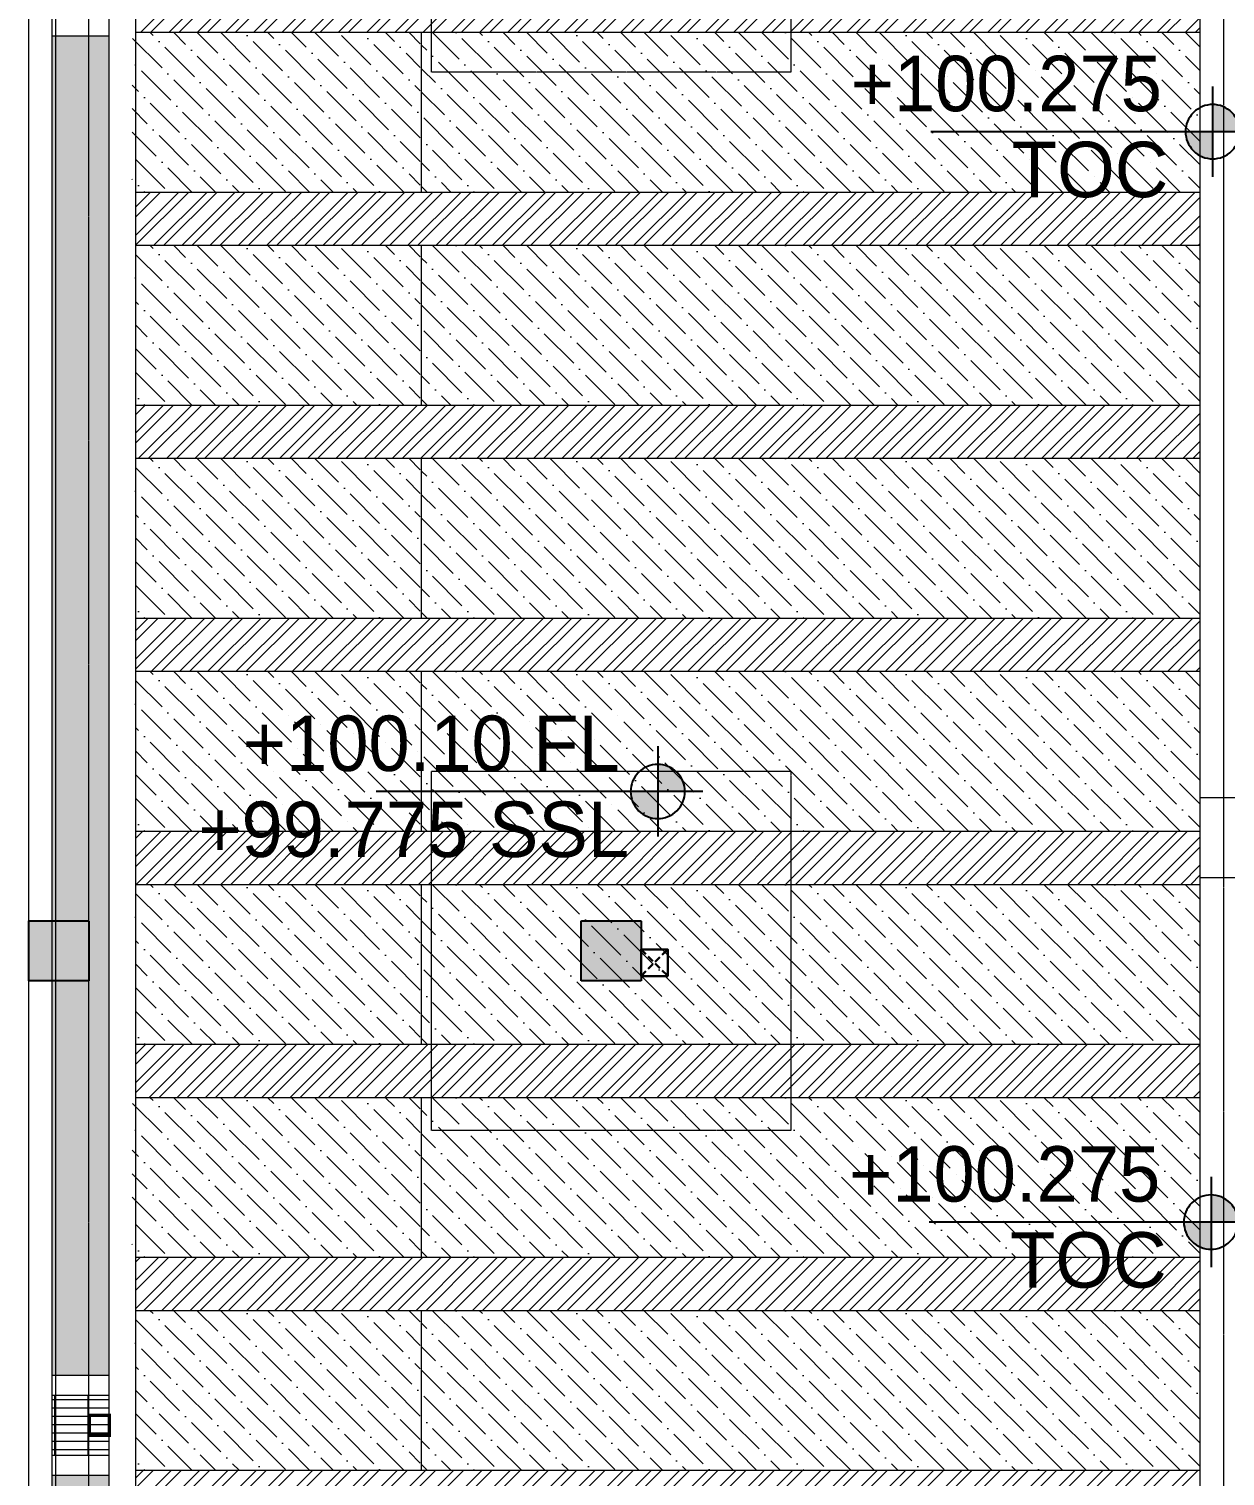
# Model space of a CAD drawing. Header units: millimetres. Extents: x 7964926 to 16080295, y -6277184 to -2986664.
# Drawn here: x 8052836 to 8061824, y -3119480 to -3108610 of the extents above; entities that cross this region are included whole.
import ezdxf

# ---------------------------------------------------------------- set-up
doc = ezdxf.new("R2010")
doc.units = ezdxf.units.MM
doc.header["$LTSCALE"] = 2000
doc.header["$MEASUREMENT"] = 0
for name, pattern in [('1', [0, 0, 0]), ('CONTINOUS', [0]), ('DASHED2', [0.375, 0.25, -0.125]), ('HIDDEN', [0.375, 0.25, -0.125])]:
    doc.linetypes.add(name, pattern=pattern)
for name, color, linetype in [('a-col', 8, 'DASHED2'), ('a-hat col', 252, 'Continuous'), ('L-FL', 7, 'Continuous')]:
    doc.layers.add(name, color=color, linetype=linetype)
for name, color, linetype, lineweight in [('L - paving', 9, 'Continuous', 5), ('L-CHAMBERS', 50, 'Continuous', 5), ('L-CORECUT', 4, 'Continuous', 5), ('L-ELE 1', 24, 'Continuous', 20), ('L-ELE 2', 30, 'Continuous', 15), ('L-ELE 4', 27, 'Continuous', 9), ('L-HATCH-1', 9, 'Continuous', 5), ('L-Paver 400x400', 250, '1', 13), ('L-SHRUBS', 96, 'Continuous', 18), ('PS-CUTOUT', 10, 'CONTINOUS', 30), ('STR-Capital', 8, 'Continuous', 15), ('STR-Column', 250, 'Continuous', 15), ('STR-Podium Beam', 8, 'Continuous', 15), ('STR-Podium Column', 250, 'Continuous', 15), ('STR-RCC Up Stand', 250, 'Continuous', 15)]:
    doc.layers.add(name, color=color, linetype=linetype, lineweight=lineweight)
doc.styles.add('Century Gothic', font='GOTHIC.TTF')
doc.styles.get("Standard").update_dxf_attribs({"font": 'romans.shx', "width": 0.75})
pattern_1 = [(135, (0.13, 14400), (-243.067956, 66.2912607), [312.5, -62.5, 0, -62.5])]
pattern_2 = [(135, (0.13, 16000), (-243.067956, 66.2912607), [312.5, -62.5, 0, -62.5])]
pattern_3 = [(135, (0.13, 22400), (-243.067956, 66.2912607), [312.5, -62.5, 0, -62.5])]
pattern_4 = [(135, (0.13, 24000), (-243.067956, 66.2912607), [312.5, -62.5, 0, -62.5])]
pattern_5 = [(45, (0, 0), (-106.0660172, 106.0660172), []), (45, (0, 75), (-106.0660172, 106.0660172), [])]

# ---------------------------------------------------------------- blocks, each defined once
blk = doc.blocks.new('basement - column')
at = {"layer": 'a-hat col'}
h = blk.add_hatch(color=256, dxfattribs=at)
h.dxf.hatch_style = 1
h.paths.add_polyline_path([(65200, -29249), (64750, -29249), (64750, -29699), (65200, -29699)])
h = blk.add_hatch(color=256, dxfattribs=at)
h.dxf.hatch_style = 1
h.paths.add_polyline_path([(69350, -29249), (68900, -29249), (68900, -29699), (69350, -29699)])
at = {"layer": 'a-col', "linetype": 'DASHED2', "ltscale": 0.001}
for points in [[(64750, -29249), (65200, -29249), (65200, -29699), (64750, -29699)], [(68900, -29249), (69350, -29249), (69350, -29699), (68900, -29699)]]:
    blk.add_lwpolyline(points, close=True, dxfattribs=at)
blk = doc.blocks.new('finish lvl')
h = blk.add_hatch(color=256)
edge = h.paths.add_edge_path()
edge.add_ellipse((0.0378, 0.003), major_axis=(-0.0305, 0.0305), ratio=1, start_angle=-45, end_angle=45)
edge.add_line((-0.0053, 0.003), (0.0378, 0.003))
edge.add_line((0.0378, 0.003), (0.0378, 0.0461))
edge = h.paths.add_edge_path()
edge.add_ellipse((0.0378, 0.003), major_axis=(-0.0305, 0.0305), ratio=1, start_angle=135, end_angle=225)
edge.add_line((0.0809, 0.003), (0.0378, 0.003))
edge.add_line((0.0378, 0.003), (0.0378, -0.0401))
for p, q in [((0.0378, 0.0748), (0.0378, -0.0688)), ((-0.034, 0.003), (0.4857, 0.003))]:
    blk.add_line(p, q)
blk.add_ellipse((0.0378, 0.003), major_axis=(-0.0305, 0.0305), ratio=1, start_param=1.570796326794534, end_param=7.85398163397412)
at = {"layer": 'L-FL'}
for tag, p in [('%%P0.00', (0.1256, 0.0357)), ('FIN.LVL.', (0.1075, -0.103))]:
    blk.add_attdef(tag, p, '', height=0.08, dxfattribs=at)

msp = doc.modelspace()

# ---------------------------------------------------------------- hatches: boundary and pattern name
at = {"layer": 'L - paving'}
h = msp.add_hatch(dxfattribs=at)
h.set_pattern_fill('ANSI36', color=37, scale=1000, angle=90)
h.set_pattern_definition(pattern_4)
h.paths.add_polyline_path([(8053611.4, -3108635), (8053611.4, -3109835), (8055776.3, -3109835), (8055776.3, -3108635)])
h = msp.add_hatch(dxfattribs=at)
h.set_pattern_fill('ANSI36', color=256, scale=1000, angle=90)
h.set_pattern_definition(pattern_4)
h.paths.add_polyline_path([(8061636.3, -3109835), (8061636.3, -3108635), (8055786.3, -3108635), (8055786.3, -3109835)])
h = msp.add_hatch(dxfattribs=at)
h.set_pattern_fill('ANSI36', color=37, scale=1000, angle=90)
h.set_pattern_definition(pattern_3)
h.paths.add_polyline_path([(8053636.3, -3110235), (8053636.3, -3111435), (8055776.3, -3111435), (8055776.3, -3110235)])
h = msp.add_hatch(dxfattribs=at)
h.set_pattern_fill('ANSI36', color=256, scale=1000, angle=90)
h.set_pattern_definition(pattern_3)
h.paths.add_polyline_path([(8061636.3, -3111435), (8061636.3, -3110235), (8055786.3, -3110235), (8055786.3, -3111435)])
h = msp.add_hatch(dxfattribs=at)
h.set_pattern_fill('ANSI36', color=37, scale=1000, angle=90)
h.set_pattern_definition([(135, (0.13, 20800), (-243.067956, 66.2912607), [312.5, -62.5, 0, -62.5])])
h.paths.add_polyline_path([(8053636.3, -3111835), (8053636.3, -3113035), (8055776.3, -3113035), (8055776.3, -3111835)])
h = msp.add_hatch(dxfattribs=at)
h.set_pattern_fill('ANSI36', color=256, scale=1000, angle=90)
h.set_pattern_definition([(135, (0.13, 20800), (-243.067956, 66.2912607), [312.5, -62.5, 0, -62.5])])
h.paths.add_polyline_path([(8061636.3, -3113035), (8061636.3, -3111835), (8055786.3, -3111835), (8055786.3, -3113035)])
h = msp.add_hatch(dxfattribs=at)
h.set_pattern_fill('ANSI36', color=37, scale=1000, angle=90)
h.set_pattern_definition([(135, (0.13, 19200), (-243.067956, 66.2912607), [312.5, -62.5, 0, -62.5])])
h.paths.add_polyline_path([(8053636.3, -3113435), (8053636.3, -3114635), (8055776.3, -3114635), (8055776.3, -3113435)])
h = msp.add_hatch(dxfattribs=at)
h.set_pattern_fill('ANSI36', color=256, scale=1000, angle=90)
h.set_pattern_definition([(135, (0.13, 19200), (-243.067956, 66.2912607), [312.5, -62.5, 0, -62.5])])
h.paths.add_polyline_path([(8061636.3, -3114635), (8061636.3, -3113435), (8055786.3, -3113435), (8055786.3, -3114635)])
h = msp.add_hatch(dxfattribs=at)
h.set_pattern_fill('ANSI36', color=37, scale=1000, angle=90)
h.set_pattern_definition([(135, (0.13, 17600), (-243.067956, 66.2912607), [312.5, -62.5, 0, -62.5])])
h.paths.add_polyline_path([(8053636.3, -3115036.7), (8053636.3, -3116236.7), (8055776.3, -3116235), (8055776.3, -3115035)])
h = msp.add_hatch(dxfattribs=at)
h.set_pattern_fill('ANSI36', color=256, scale=1000, angle=90)
h.set_pattern_definition([(135, (0.13, 17600), (-243.067956, 66.2912607), [312.5, -62.5, 0, -62.5])])
h.paths.add_polyline_path([(8061636.3, -3116235), (8061636.3, -3115035), (8055786.3, -3115035), (8055786.3, -3116235)])
h = msp.add_hatch(dxfattribs=at)
h.set_pattern_fill('ANSI36', color=37, scale=1000, angle=90)
h.set_pattern_definition(pattern_2)
h.paths.add_polyline_path([(8053611.4, -3116635), (8053611.4, -3117835), (8055776.3, -3117835), (8055776.3, -3116635)])
h = msp.add_hatch(dxfattribs=at)
h.set_pattern_fill('ANSI36', color=256, scale=1000, angle=90)
h.set_pattern_definition(pattern_2)
h.paths.add_polyline_path([(8061636.3, -3117835), (8061636.3, -3116635), (8055786.3, -3116635), (8055786.3, -3117835)])
h = msp.add_hatch(dxfattribs=at)
h.set_pattern_fill('ANSI36', color=37, scale=1000, angle=90)
h.set_pattern_definition(pattern_1)
h.paths.add_polyline_path([(8053636.3, -3118235), (8053636.3, -3119435), (8055776.3, -3119435), (8055776.3, -3118235)])
h = msp.add_hatch(dxfattribs=at)
h.set_pattern_fill('ANSI36', color=256, scale=1000, angle=90)
h.set_pattern_definition(pattern_1)
h.paths.add_polyline_path([(8061636.3, -3119435), (8061636.3, -3118235), (8055786.3, -3118235), (8055786.3, -3119435)])
at = {"layer": 'L-HATCH-1'}
h = msp.add_hatch(dxfattribs=at)
h.set_pattern_fill('STEEL', color=26, scale=1200)
h.set_pattern_definition(pattern_5)
h.paths.add_polyline_path([(8061636.3, -3108635), (8061636.3, -3108235), (8053659.3, -3108235), (8053659.3, -3108635)])
h = msp.add_hatch(dxfattribs=at)
h.set_pattern_fill('STEEL', color=26, scale=1200)
h.set_pattern_definition(pattern_5)
h.paths.add_polyline_path([(8061636.3, -3110235), (8061636.3, -3109835), (8053636.3, -3109835), (8053636.3, -3110235)])
h = msp.add_hatch(dxfattribs=at)
h.set_pattern_fill('STEEL', color=26, scale=1200)
h.set_pattern_definition(pattern_5)
h.paths.add_polyline_path([(8061636.3, -3111835), (8061636.3, -3111435), (8053636.3, -3111435), (8053636.3, -3111835)])
h = msp.add_hatch(dxfattribs=at)
h.set_pattern_fill('STEEL', color=26, scale=1200)
h.set_pattern_definition(pattern_5)
h.paths.add_polyline_path([(8061636.3, -3113435), (8061636.3, -3113035), (8053636.3, -3113035), (8053636.3, -3113435)])
h = msp.add_hatch(dxfattribs=at)
h.set_pattern_fill('STEEL', color=26, scale=1200)
h.set_pattern_definition(pattern_5)
h.paths.add_polyline_path([(8061636.3, -3115035), (8061636.3, -3114635), (8053636.3, -3114635), (8053636.3, -3115035)])
h = msp.add_hatch(dxfattribs=at)
h.set_pattern_fill('STEEL', color=26, scale=1200)
h.set_pattern_definition(pattern_5)
h.paths.add_polyline_path([(8061636.3, -3116635), (8061636.3, -3116235), (8053636.3, -3116235), (8053636.3, -3116635)])
h = msp.add_hatch(dxfattribs=at)
h.set_pattern_fill('STEEL', color=26, scale=1200)
h.set_pattern_definition(pattern_5)
h.paths.add_polyline_path([(8061636.3, -3118235), (8061636.3, -3117835), (8053636.3, -3117835), (8053636.3, -3118235)])
h = msp.add_hatch(dxfattribs=at)
h.set_pattern_fill('STEEL', color=26, scale=1200)
h.set_pattern_definition(pattern_5)
h.paths.add_polyline_path([(8061636.3, -3119835), (8061636.3, -3119435), (8053636.3, -3119435), (8053636.3, -3119835)])
at = {"layer": 'L-Paver 400x400', "true_color": 0x636466}
h = msp.add_hatch(dxfattribs=at)
h.set_pattern_fill('GRATE', color=251, scale=2000)
h.set_pattern_definition([(0, (-26969.14, 20781.725), (0, 62.5), []), (90, (-26969.14, 20781.72), (-250, 2e-14), [])])
h.paths.add_polyline_path([(8053011.1, -3119324.1), (8053436.3, -3119324.1), (8053436.3, -3118874.1), (8053011.1, -3118874.1)])
at = {"layer": 'L-SHRUBS'}
h = msp.add_hatch(dxfattribs=at)
h.set_pattern_fill('GRASS', color=256, scale=200)
h.set_pattern_definition([(90, (0.27, -2e-05), (-141.4213562, 141.4213562), [37.5, -245.3427126]), (45, (0.27, -2e-05), (-141.4213562, 141.4213562), [37.5, -162.5]), (135, (0.27, -2e-05), (-141.4213562, -141.4213562), [37.5, -162.5])])
h.paths.add_polyline_path([(8053011.2, -3092310), (8053435.2, -3092310), (8053435.2, -3092660), (8053011.2, -3092660), (8053011.2, -3097802.5), (8053436.3, -3097802.5), (8053436.3, -3092260), (8053011.2, -3092260)])
h.paths.add_polyline_path([(8053011.2, -3106310), (8053435.2, -3106310), (8053435.2, -3106660), (8053011.2, -3106660), (8053011.2, -3107913.4), (8053432.5, -3107913.4), (8053432.5, -3108663.4), (8053011.2, -3108663.4), (8053011.2, -3118724.1), (8053436.3, -3118724.1), (8053436.3, -3098552.5), (8053011.2, -3098552.5)])
h.paths.add_polyline_path([(8053011.2, -3120310), (8053435.2, -3120310), (8053435.2, -3120660), (8053011.2, -3120660), (8053011.2, -3129534.7), (8053436.3, -3129534.7), (8053436.3, -3119474.1), (8053011.2, -3119474.1)])
h.paths.add_polyline_path([(8053011.2, -3134310), (8053435.2, -3134310), (8053435.2, -3134660), (8053011.2, -3134660), (8053011.2, -3135115), (8053436.3, -3135115), (8053436.3, -3130284.7), (8053011.2, -3130284.7)])

# ---------------------------------------------------------------- linework, layer by layer
at = {"layer": 'L-CHAMBERS'}
for p, q in [((8053436.3, -3118874.1), (8053011.1, -3118874.1)), ((8053436.3, -3119324.1), (8053011.1, -3119324.1))]:
    msp.add_line(p, q, dxfattribs=at)
at = {"layer": 'L-CORECUT', "const_width": 25}
msp.add_lwpolyline([(8053290, -3119024.1), (8053440, -3119024.1), (8053440, -3119174.1), (8053290, -3119174.1)], close=True, dxfattribs=at)
at = {"layer": 'L-ELE 1'}
for p, q in [((8053636.3, -3092072.5), (8053636.3, -3135315)), ((8061636.3, -3137035), (8061636.3, -3092460)), ((8068686.3, -3114385), (8061636.3, -3114385)), ((8062236.3, -3114985), (8061636.3, -3114985))]:
    msp.add_line(p, q, dxfattribs=at)
at = {"layer": 'L-ELE 2'}
for p, q in [((8053011.1, -3135115), (8053011.1, -3086060)), ((8053436.3, -3092272.5), (8053436.3, -3135115)), ((8053432.5, -3108663.4), (8053007.3, -3108663.4)), ((8053436.3, -3118724.1), (8053011.1, -3118724.1)), ((8053436.3, -3119474.1), (8053011.1, -3119474.1))]:
    msp.add_line(p, q, dxfattribs=at)
at = {"layer": 'L-ELE 4'}
for p, q in [((8055786.3, -3109835), (8055786.3, -3108635)), ((8055786.3, -3111435), (8055786.3, -3110235)), ((8055786.3, -3113035), (8055786.3, -3111835)), ((8055786.3, -3114635), (8055786.3, -3113435)), ((8055786.3, -3116235), (8055786.3, -3115035)), ((8055786.3, -3117835), (8055786.3, -3116635)), ((8055786.3, -3119435), (8055786.3, -3118235))]:
    msp.add_line(p, q, dxfattribs=at)
for points in [[(8053636.3, -3108635), (8061636.3, -3108635)], [(8053636.3, -3109835), (8061636.3, -3109835)], [(8053636.3, -3110235), (8061636.3, -3110235)], [(8053636.3, -3111435), (8061636.3, -3111435)], [(8053636.3, -3111835), (8061636.3, -3111835)], [(8053636.3, -3113035), (8061636.3, -3113035)], [(8053636.3, -3113435), (8061636.3, -3113435)], [(8053636.3, -3114635), (8061636.3, -3114635)], [(8053636.3, -3115035), (8061636.3, -3115035)], [(8053636.3, -3116235), (8061636.3, -3116235)], [(8053636.3, -3116635), (8061636.3, -3116635)], [(8053636.3, -3117835), (8061636.3, -3117835)], [(8053636.3, -3118235), (8061636.3, -3118235)], [(8053636.3, -3119435), (8061636.3, -3119435)]]:
    msp.add_lwpolyline(points, dxfattribs=at)
at = {"layer": 'PS-CUTOUT', "color": 8, "linetype": 'HIDDEN', "ltscale": 0.1}
for p, q in [((8057436.1, -3115523.5), (8057636.1, -3115723.5)), ((8057436.1, -3115723.5), (8057636.1, -3115523.5)), ((8057436.1, -3115523.5), (8057636.1, -3115723.5)), ((8057436.1, -3115723.5), (8057636.1, -3115523.5))]:
    msp.add_line(p, q, dxfattribs=at)
at = {"layer": 'PS-CUTOUT', "linetype": 'Continuous'}
msp.add_lwpolyline([(8057436.1, -3115723.5), (8057636.1, -3115723.5), (8057636.1, -3115523.5), (8057436.1, -3115523.5)], close=True, dxfattribs=at)
msp.add_lwpolyline([(8057436.1, -3115723.5), (8057636.1, -3115723.5), (8057636.1, -3115523.5), (8057436.1, -3115523.5)], close=True, dxfattribs=at)
at = {"layer": 'STR-Capital', "linetype": 'HIDDEN', "ltscale": 0.005}
msp.add_line((8061811.1, -3087360), (8061811.1, -3132159.6), dxfattribs=at)
msp.add_line((8061811.1, -3087360), (8061811.1, -3132159.6), dxfattribs=at)
for points in [[(8055861.1, -3106235), (8058561.1, -3106235), (8058561.1, -3108935), (8055861.1, -3108935)], [(8055861.1, -3106235), (8058561.1, -3106235), (8058561.1, -3108935), (8055861.1, -3108935)], [(8055861.1, -3114185), (8058561.1, -3114185), (8058561.1, -3116885), (8055861.1, -3116885)], [(8055861.1, -3114185), (8058561.1, -3114185), (8058561.1, -3116885), (8055861.1, -3116885)]]:
    msp.add_lwpolyline(points, close=True, dxfattribs=at)
at = {"layer": 'STR-Podium Beam', "linetype": 'HIDDEN', "lineweight": 5, "ltscale": 0.005}
for p, q in [((8052836.1, -3115310), (8052836.1, -3107810)), ((8052836.1, -3115310), (8052836.1, -3107810)), ((8053286.1, -3115310), (8053286.1, -3107810)), ((8053286.1, -3115310), (8053286.1, -3107810)), ((8052836.1, -3123260), (8052836.1, -3115760)), ((8052836.1, -3123260), (8052836.1, -3115760)), ((8053286.1, -3123260), (8053286.1, -3115760)), ((8053286.1, -3123260), (8053286.1, -3115760))]:
    msp.add_line(p, q, dxfattribs=at)
at = {"layer": 'STR-Podium Column', "color": 8, "linetype": 'ByBlock', "ltscale": 0.005}
for points in [[(8053286.1, -3115310), (8052836.1, -3115310), (8052836.1, -3115760), (8053286.1, -3115760)], [(8053286.1, -3115310), (8052836.1, -3115310), (8052836.1, -3115760), (8053286.1, -3115760)], [(8056986.1, -3115310), (8057436.1, -3115310), (8057436.1, -3115760), (8056986.1, -3115760)], [(8056986.1, -3115310), (8057436.1, -3115310), (8057436.1, -3115760), (8056986.1, -3115760)]]:
    msp.add_lwpolyline(points, close=True, dxfattribs=at)
at = {"layer": 'STR-RCC Up Stand'}
msp.add_lwpolyline([(8052836.1, -3086360), (8053036.1, -3086360), (8053036.1, -3142785), (8052836.1, -3142785)], close=True, dxfattribs=at)
msp.add_lwpolyline([(8052836.1, -3086360), (8053036.1, -3086360), (8053036.1, -3142785), (8052836.1, -3142785)], close=True, dxfattribs=at)

# ---------------------------------------------------------------- block references
at = {"layer": 'L-FL', "ltscale": 0.5}
ref = msp.add_blockref('finish lvl', (8061909.1, -3109395.8), dxfattribs=dict(at, xscale=-4725.606725105102, yscale=4725.606725105103, zscale=4725.606725105103, rotation=0.0002105370784111216))
ref.add_attrib('FIN.LVL.', 'TOC', (8060221.2, -3109873.9, 0), dxfattribs={"ltscale": 0.5, "height": 416.57, "rotation": 0.00021, "style": 'Century Gothic'})
ref.add_attrib('%%P0.00', '+100.275', (8059010.1, -3109228), dxfattribs={"ltscale": 0.5, "height": 416.57, "rotation": 0.00021, "style": 'Century Gothic'})
ref = msp.add_blockref('finish lvl', (8057739.8, -3114351.8), dxfattribs=dict(at, xscale=-4725.606725105103, yscale=4725.606725105103, zscale=4725.606725105103, rotation=359.9997894630317))
ref.add_attrib('FIN.LVL.', '+99.775 SSL', (8054108.4, -3114829.8, 0), dxfattribs={"ltscale": 0.5, "height": 416.567, "rotation": 359.99979, "style": 'Century Gothic'})
ref.add_attrib('%%P0.00', '+100.10 FL', (8054442.4, -3114184), dxfattribs={"ltscale": 0.5, "height": 416.57, "rotation": 359.99979, "style": 'Century Gothic'})
ref = msp.add_blockref('finish lvl', (8057739.8, -3114351.8), dxfattribs=dict(at, xscale=-4725.606725105103, yscale=4725.606725105103, zscale=4725.606725105103, rotation=359.9997894630317))
ref.add_attrib('FIN.LVL.', '+99.775 SSL', (8054108.4, -3114829.8, 0), dxfattribs={"ltscale": 0.5, "height": 416.567, "rotation": 359.99979, "style": 'Century Gothic'})
ref.add_attrib('%%P0.00', '+100.10 FL', (8054442.4, -3114184), dxfattribs={"ltscale": 0.5, "height": 416.57, "rotation": 359.99979, "style": 'Century Gothic'})
ref = msp.add_blockref('finish lvl', (8061896.6, -3117586.3), dxfattribs=dict(at, xscale=-4725.606725105103, yscale=4725.606725105103, zscale=4725.606725105103, rotation=0.0002105370784111216))
ref.add_attrib('FIN.LVL.', 'TOC', (8060208.7, -3118064.4, 0), dxfattribs={"ltscale": 0.5, "height": 416.57, "rotation": 0.00021, "style": 'Century Gothic'})
ref.add_attrib('%%P0.00', '+100.275', (8058997.6, -3117418.5), dxfattribs={"ltscale": 0.5, "height": 416.57, "rotation": 0.00021, "style": 'Century Gothic'})
at = {"layer": 'STR-Column', "ltscale": 1000}
msp.add_blockref('basement - column', (7988086.1, -3086060.7), dxfattribs=at)

doc.saveas('drawing.dxf')
